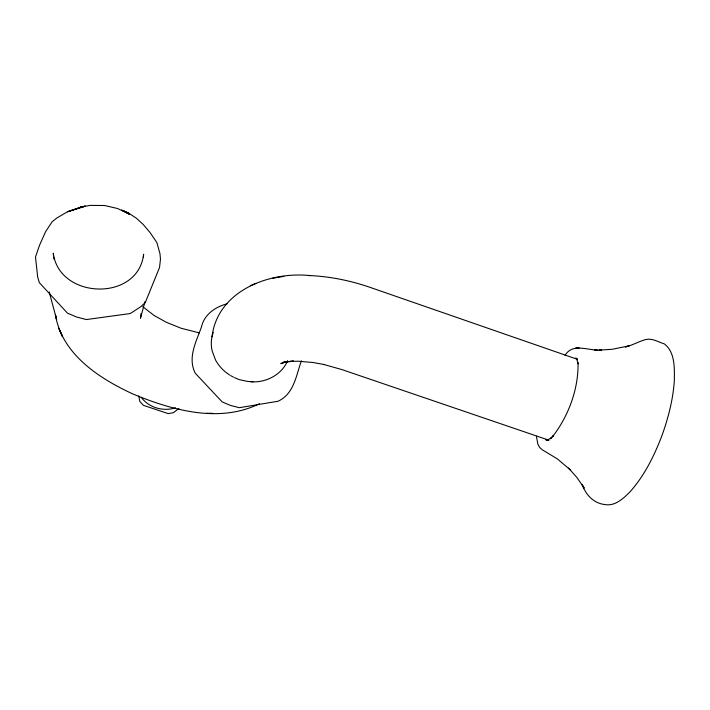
<?xml version="1.0" encoding="UTF-8"?>
<svg xmlns="http://www.w3.org/2000/svg" width="710" height="710" viewBox="0 0 710 710"><rect width="100%" height="100%" fill="white"/><g stroke="black" fill="none" stroke-linecap="round" stroke-linejoin="round"><path stroke-width="1.06" d="M141.201 314.219L141.254 313.394L140.465 318.222L144.991 301.617M143.393 257.002L143.624 254.189C138.255 302.016 59.17 299.558 53.294 253.239L53.428 255.05M229.765 375.102L225.505 372.04A41.854 37.559 18 0 1 215.68 360.316L212.192 351.095A38.748 34.799 17.7 0 1 211.979 336.851C217.544 290.63 269.596 271.158 310.581 275.631M211.979 336.851L213.231 332.315M301.386 360.778C296.123 375.537 294.029 393.908 278.071 401.248L239.323 407.7L230.537 405.454L222.186 401.931L195.321 373.3C187.262 357.68 196.333 341.616 201.525 326.742C204.267 314.423 215.591 306.693 227.28 303.773M287.639 360.618C281.808 374.933 265.7 382.956 250.683 381.802M565.018 355.284C572.411 343.427 586.185 349.755 597.137 350.057L594.696 349.995L601.574 350.172L599.045 350.11L612.047 349.311L629.104 345.85L625.386 346.968C632.583 345.291 638.929 341.297 646.064 339.46C652.579 338.146 658.347 342.051 664.338 343.889C675.352 352.426 674.456 368.401 674.322 380.942C672.991 399.89 668.181 418.421 661.72 436.224C653.999 456.246 644.289 475.94 629.841 492.012C623.327 498.553 614.975 506.399 604.938 504.57C593.347 503.266 585.777 494.604 581.969 484.238L584.153 488.054L576.973 477.582L568.559 468.094L570.645 470.153L557.385 458.909L542.174 449.741L539.635 447.406L537.834 444.07L536.423 436.295M553.605 435.549L550.41 438.665L553.605 435.549L552.868 436.277C568.692 415.545 578.561 388.991 578.038 362.783L578.153 363.848L576.626 358.692L577.23 359.713L576.005 358.204L577.053 358.985L575.597 358.186L576.129 358.364M178.893 408.41L173.453 412.714L168.093 413.593L143.42 405.339L139.852 401.469L138.743 395.914M551.2 437.892L546.878 440.413L548.005 439.978L546.194 440.147L547.508 440.173L545.954 439.65L548.466 440.502M282.465 362.97L284.834 361.736L280.787 363.644L286.157 361.789M259.461 403.715C219.452 423.533 172.228 410.247 133.302 394.165C99.471 378.652 61.699 354.272 55.389 314.512L56.605 319.411L49.194 291.934M255.84 283.397L250.302 285.695M285.979 361.816L282.926 362.632L293.523 361.088L290.159 361.372L298.315 361.221L313.163 362.526L324.115 364.532M175.485 407.78C163.433 411.827 148.843 407.753 141.29 397.378M272.897 278.196L283.893 276.385M286.378 361.718L290.097 361.381M579.227 347.882L575.837 347.829M209.539 413.371L212.876 413.46L206.637 413.273M249.29 381.518L253.026 381.696M308.362 275.489C329.333 276.314 350.092 280.503 369.928 287.31L576.76 359.082M248.598 381.616L239.297 379.655L234.398 377.64M199.359 332.901L180.961 328.197L166.282 322.251L154.07 315.471L142.737 306.658M323.556 364.425L341.847 369.564L548.972 440.227M124.445 211.243L121.49 210.062L129.371 214.127L117.478 208.491L104.565 205.501L89.948 205.394L80.319 207.222L67.619 211.731L84.011 206.512L67.627 211.713L56.853 217.988L52.123 221.813L45.609 231.646L39.565 245.19L35.5 256.976L37.657 276.98L39.316 282.615L67.494 313.172L76.636 317.033L86.354 319.562L130.258 313.545L140.731 306.755L145.222 302.708L159.528 267.484L160.478 259.106L159.936 253.505L156.857 242.509L149.89 232.356L143.101 224.351L136.205 218.085L128.9 213.32L124.445 211.243L128.9 213.32M230.688 375.608L233.466 377.134M129.371 214.127L125.306 211.846M53.694 257.135L54.058 259.194M85.12 206.104L80.416 207.205L85.031 206.14M62.48 336.647L58.841 328.339L62.48 336.647"/></g></svg>
